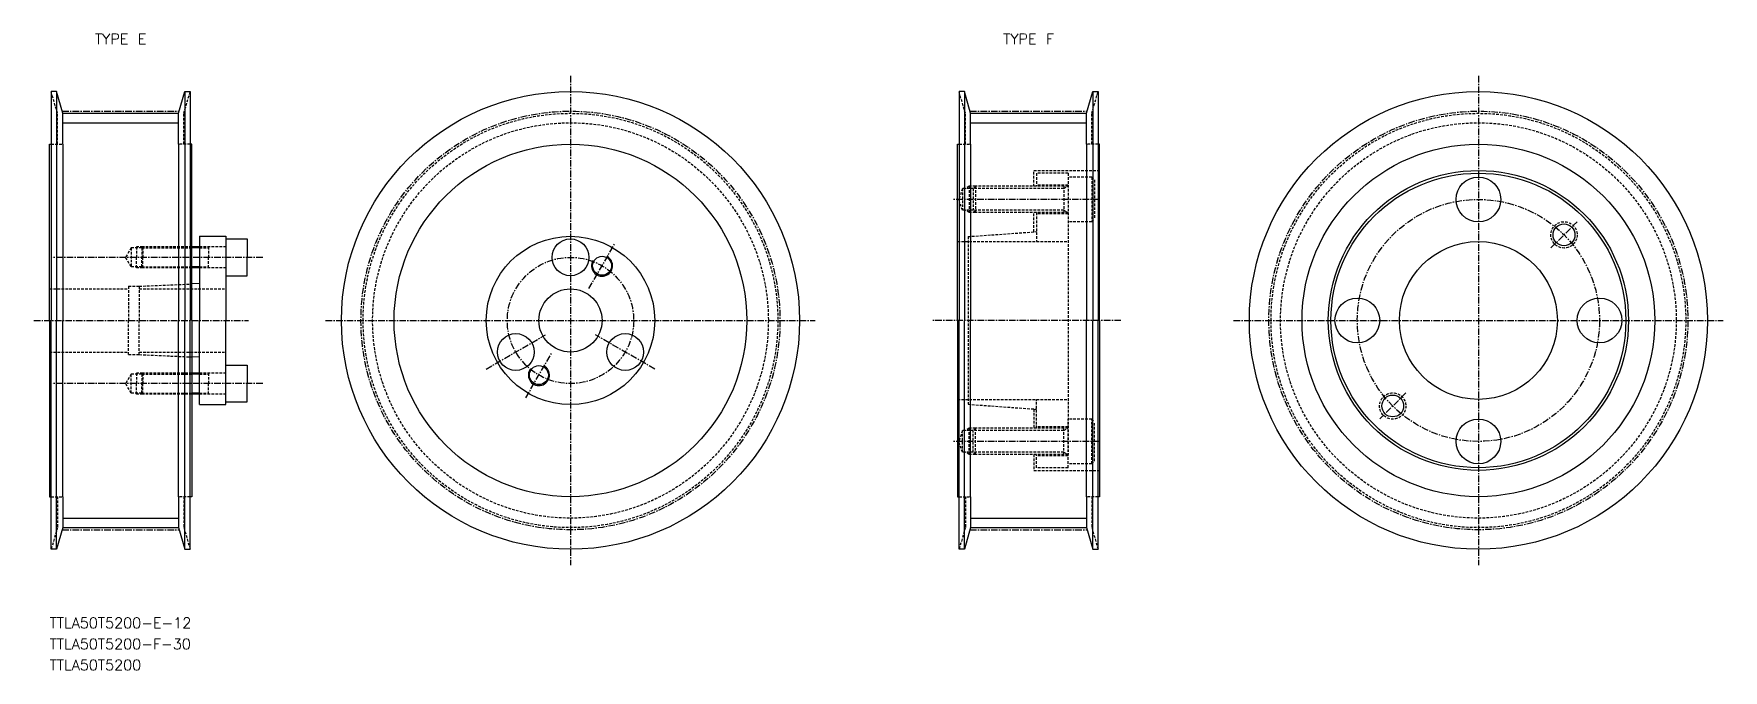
# Model space of a CAD drawing. Extents: x 10197 to 10518, y 21826 to 21947.
import ezdxf
from ezdxf.enums import TextEntityAlignment as Align

# ---------------------------------------------------------------- set-up
doc = ezdxf.new("R2010")
doc.units = 0
doc.linetypes.add('CENTER', pattern=[2, 1.25, -0.25, 0.25, -0.25])
doc.linetypes.add('DASHED', pattern=[0.75, 0.5, -0.25])
doc.layers.get('0').update_dxf_attribs({"linetype": 'CONTINUOUS'})
doc.layers.add('CENTER', color=1, linetype='CENTER')
doc.styles.add('MISUMI', font='txt.shx')

msp = doc.modelspace()

# ---------------------------------------------------------------- linework, layer by layer
at = {"color": 1, "linetype": 'CENTER'}
for p, q in [((10299.25, 21939.27), (10299.25, 21846.27)), ((10471.68, 21939.27), (10471.68, 21846.27)), ((10202.7, 21932.56), (10224.94, 21932.56)), ((10375.13, 21932.56), (10397.37, 21932.56)), ((10197.32, 21892.77), (10238.08, 21892.77)), ((10252.75, 21892.77), (10345.75, 21892.77)), ((10425.18, 21892.77), (10518.18, 21892.77)), ((10202.7, 21852.98), (10224.94, 21852.98)), ((10375.13, 21852.98), (10397.37, 21852.98))]:
    msp.add_line(p, q, dxfattribs=at)
at = {"color": 7, "linetype": 'CONTINUOUS'}
for p, q in [((10200.62, 21936.27), (10200.62, 21892.77)), ((10201.62, 21936.27), (10200.62, 21936.27)), ((10201.62, 21936.27), (10201.62, 21892.77)), ((10202.82, 21932.15), (10201.62, 21936.27)), ((10224.82, 21932.15), (10226.02, 21936.27)), ((10226.02, 21936.27), (10226.02, 21892.77)), ((10226.02, 21936.27), (10227.02, 21936.27)), ((10227.02, 21936.27), (10227.02, 21892.77)), ((10373.05, 21936.27), (10373.05, 21892.77)), ((10374.05, 21936.27), (10373.05, 21936.27)), ((10374.05, 21936.27), (10374.05, 21892.77)), ((10375.25, 21932.15), (10374.05, 21936.27)), ((10397.25, 21932.15), (10398.45, 21936.27)), ((10398.45, 21936.27), (10398.45, 21892.77)), ((10398.45, 21936.27), (10399.45, 21936.27)), ((10399.45, 21936.27), (10399.45, 21892.77)), ((10202.82, 21932.15), (10224.82, 21932.15)), ((10202.82, 21926.27), (10202.82, 21932.15)), ((10224.82, 21926.27), (10224.82, 21932.15)), ((10375.25, 21932.15), (10397.25, 21932.15)), ((10375.25, 21926.27), (10375.25, 21932.15)), ((10397.25, 21926.27), (10397.25, 21932.15)), ((10200.32, 21892.77), (10200.32, 21926.27)), ((10200.32, 21926.27), (10200.62, 21926.27)), ((10202.82, 21926.27), (10202.82, 21892.77)), ((10224.82, 21926.27), (10224.82, 21892.77)), ((10227.32, 21926.27), (10227.02, 21926.27)), ((10227.32, 21892.77), (10227.32, 21926.27)), ((10372.75, 21892.77), (10372.75, 21926.27)), ((10372.75, 21926.27), (10373.05, 21926.27)), ((10375.25, 21926.27), (10375.25, 21892.77)), ((10397.25, 21926.27), (10397.25, 21892.77)), ((10399.75, 21926.27), (10399.45, 21926.27)), ((10399.75, 21892.77), (10399.75, 21926.27)), ((10228.82, 21908.77), (10233.82, 21908.77)), ((10228.82, 21908.77), (10228.82, 21906.77)), ((10233.82, 21908.77), (10233.82, 21908.27)), ((10233.82, 21908.27), (10233.82, 21901.27)), ((10233.82, 21908.27), (10237.82, 21908.27)), ((10237.82, 21908.27), (10237.82, 21904.77)), ((10228.82, 21906.77), (10227.32, 21906.77)), ((10228.82, 21906.77), (10228.82, 21902.77)), ((10237.82, 21901.27), (10237.82, 21904.77)), ((10228.82, 21902.77), (10227.32, 21902.77)), ((10228.82, 21902.77), (10228.82, 21899.77)), ((10228.82, 21899.77), (10227.32, 21899.71)), ((10228.82, 21899.77), (10228.82, 21892.77)), ((10233.82, 21901.27), (10233.82, 21892.77)), ((10233.82, 21901.27), (10237.82, 21901.27)), ((10200.32, 21892.77), (10200.32, 21859.27)), ((10200.62, 21849.27), (10200.62, 21892.77)), ((10201.62, 21849.27), (10201.62, 21892.77)), ((10202.82, 21859.27), (10202.82, 21892.77)), ((10224.82, 21859.27), (10224.82, 21892.77)), ((10226.02, 21849.27), (10226.02, 21892.77)), ((10227.02, 21849.27), (10227.02, 21892.77)), ((10227.32, 21892.77), (10227.32, 21859.27)), ((10228.82, 21885.77), (10228.82, 21892.77)), ((10233.82, 21884.27), (10233.82, 21892.77)), ((10372.75, 21892.77), (10372.75, 21859.27)), ((10373.05, 21849.27), (10373.05, 21892.77)), ((10374.05, 21849.27), (10374.05, 21892.77)), ((10375.25, 21859.27), (10375.25, 21892.77)), ((10397.25, 21859.27), (10397.25, 21892.77)), ((10398.45, 21849.27), (10398.45, 21892.77)), ((10399.45, 21849.27), (10399.45, 21892.77)), ((10399.75, 21892.77), (10399.75, 21859.27)), ((10228.82, 21885.77), (10227.32, 21885.84)), ((10228.82, 21882.77), (10228.82, 21885.77)), ((10228.82, 21882.77), (10227.32, 21882.77)), ((10228.82, 21878.77), (10228.82, 21882.77)), ((10233.82, 21877.27), (10233.82, 21884.27)), ((10233.82, 21884.27), (10237.82, 21884.27)), ((10237.82, 21884.27), (10237.82, 21880.77)), ((10237.82, 21877.27), (10237.82, 21880.77)), ((10228.82, 21878.77), (10227.32, 21878.77)), ((10228.82, 21876.77), (10228.82, 21878.77)), ((10228.82, 21876.77), (10233.82, 21876.77)), ((10233.82, 21877.27), (10237.82, 21877.27)), ((10233.82, 21876.77), (10233.82, 21877.27)), ((10200.32, 21859.27), (10200.62, 21859.27)), ((10202.82, 21859.27), (10202.82, 21853.4)), ((10224.82, 21859.27), (10224.82, 21853.4)), ((10227.32, 21859.27), (10227.02, 21859.27)), ((10372.75, 21859.27), (10373.05, 21859.27)), ((10375.25, 21859.27), (10375.25, 21853.4)), ((10397.25, 21859.27), (10397.25, 21853.4)), ((10399.75, 21859.27), (10399.45, 21859.27)), ((10202.82, 21853.4), (10201.62, 21849.27)), ((10202.82, 21853.4), (10224.82, 21853.4)), ((10224.82, 21853.4), (10226.02, 21849.27)), ((10375.25, 21853.4), (10374.05, 21849.27)), ((10375.25, 21853.4), (10397.25, 21853.4)), ((10397.25, 21853.4), (10398.45, 21849.27)), ((10201.62, 21849.27), (10200.62, 21849.27)), ((10226.02, 21849.27), (10227.02, 21849.27)), ((10374.05, 21849.27), (10373.05, 21849.27)), ((10398.45, 21849.27), (10399.45, 21849.27))]:
    msp.add_line(p, q, dxfattribs=at)
at = {"color": 3, "linetype": 'DASHED'}
for p, q in [((10201.82, 21932.15), (10200.62, 21936.27)), ((10225.82, 21932.15), (10227.02, 21936.27)), ((10374.25, 21932.15), (10373.05, 21936.27)), ((10398.25, 21932.15), (10399.45, 21936.27)), ((10201.82, 21926.27), (10201.82, 21932.15)), ((10225.82, 21926.27), (10225.82, 21932.15)), ((10374.25, 21926.27), (10374.25, 21932.15)), ((10398.25, 21926.27), (10398.25, 21932.15)), ((10200.62, 21926.27), (10202.82, 21926.27)), ((10227.02, 21926.27), (10224.82, 21926.27)), ((10373.05, 21926.27), (10375.25, 21926.27)), ((10399.45, 21926.27), (10397.25, 21926.27)), ((10387.25, 21921.27), (10399.75, 21921.27)), ((10387.25, 21918.27), (10387.25, 21921.27)), ((10373.68, 21917.84), (10373.02, 21915.77)), ((10375.75, 21917.84), (10373.68, 21917.84)), ((10373.68, 21917.84), (10373.68, 21913.71)), ((10374.99, 21918.27), (10374.24, 21917.84)), ((10376.18, 21918.27), (10374.99, 21918.27)), ((10374.99, 21918.27), (10374.99, 21913.27)), ((10376.18, 21918.27), (10375.75, 21917.84)), ((10392.95, 21917.84), (10375.75, 21917.84)), ((10375.75, 21917.84), (10375.75, 21913.71)), ((10393.75, 21918.27), (10376.18, 21918.27)), ((10376.18, 21918.27), (10376.18, 21913.27)), ((10393.75, 21920.77), (10387.75, 21920.77)), ((10387.75, 21920.77), (10387.75, 21918.27)), ((10393.75, 21918.52), (10387.75, 21918.52)), ((10392.95, 21918.27), (10392.95, 21913.27)), ((10392.95, 21917.84), (10393.7, 21918.27)), ((10393.75, 21920.77), (10393.75, 21867.27)), ((10398.25, 21920.02), (10393.75, 21920.02)), ((10393.75, 21920.02), (10393.75, 21911.52)), ((10398.25, 21920.02), (10398.25, 21911.52)), ((10398.25, 21920.02), (10398.75, 21919.52)), ((10398.75, 21919.52), (10398.75, 21912.02)), ((10373.68, 21913.71), (10373.02, 21915.77)), ((10375.75, 21913.71), (10373.68, 21913.71)), ((10374.99, 21913.27), (10374.24, 21913.71)), ((10376.18, 21913.27), (10374.99, 21913.27)), ((10392.95, 21913.71), (10375.75, 21913.71)), ((10376.18, 21913.27), (10375.75, 21913.71)), ((10393.75, 21913.27), (10376.18, 21913.27)), ((10387.25, 21909.61), (10387.25, 21913.27)), ((10387.75, 21913.27), (10387.75, 21907.77)), ((10393.75, 21913.02), (10387.75, 21913.02)), ((10392.95, 21913.71), (10393.7, 21913.27)), ((10398.25, 21911.52), (10393.75, 21911.52)), ((10398.25, 21911.52), (10398.75, 21912.02)), ((10374.75, 21908.71), (10387.75, 21909.65)), ((10374.75, 21908.71), (10374.75, 21876.84)), ((10215.82, 21906.57), (10214.78, 21904.77)), ((10215.82, 21902.97), (10214.78, 21904.77)), ((10217.82, 21906.57), (10215.82, 21906.57)), ((10215.82, 21906.57), (10215.82, 21902.97)), ((10218.02, 21906.77), (10216.82, 21906.77)), ((10216.82, 21906.77), (10216.82, 21904.77)), ((10216.82, 21902.77), (10216.82, 21904.77)), ((10218.02, 21906.77), (10217.82, 21906.57)), ((10217.82, 21906.57), (10217.82, 21904.77)), ((10217.82, 21906.57), (10227.32, 21906.57)), ((10217.82, 21902.97), (10217.82, 21904.77)), ((10218.02, 21906.77), (10218.02, 21904.77)), ((10227.32, 21906.77), (10218.02, 21906.77)), ((10218.02, 21902.77), (10218.02, 21904.77)), ((10233.82, 21906.77), (10228.82, 21906.77)), ((10228.82, 21906.57), (10230.49, 21906.57)), ((10230.49, 21906.77), (10230.49, 21904.77)), ((10230.49, 21902.77), (10230.49, 21904.77)), ((10372.75, 21907.77), (10393.75, 21907.77)), ((10217.82, 21902.97), (10215.82, 21902.97)), ((10218.02, 21902.77), (10216.82, 21902.77)), ((10217.82, 21902.97), (10227.32, 21902.97)), ((10218.02, 21902.77), (10217.82, 21902.97)), ((10227.32, 21902.77), (10218.02, 21902.77)), ((10228.82, 21902.97), (10230.49, 21902.97)), ((10233.82, 21902.77), (10228.82, 21902.77)), ((10200.32, 21898.77), (10215.32, 21898.77)), ((10215.32, 21899.27), (10217.32, 21899.27)), ((10215.32, 21899.27), (10215.32, 21892.77)), ((10217.32, 21899.27), (10227.32, 21899.71)), ((10217.32, 21899.27), (10217.32, 21892.77)), ((10217.32, 21898.77), (10233.82, 21898.77)), ((10215.32, 21886.27), (10215.32, 21892.77)), ((10217.32, 21886.27), (10217.32, 21892.77)), ((10200.32, 21886.77), (10215.32, 21886.77)), ((10215.32, 21886.27), (10217.32, 21886.27)), ((10217.32, 21886.77), (10233.82, 21886.77)), ((10217.32, 21886.27), (10227.32, 21885.84)), ((10215.82, 21882.57), (10214.78, 21880.77)), ((10217.82, 21882.57), (10215.82, 21882.57)), ((10215.82, 21878.97), (10215.82, 21882.57)), ((10218.02, 21882.77), (10216.82, 21882.77)), ((10216.82, 21882.77), (10216.82, 21880.77)), ((10218.02, 21882.77), (10217.82, 21882.57)), ((10217.82, 21882.57), (10217.82, 21880.77)), ((10217.82, 21882.57), (10227.32, 21882.57)), ((10218.02, 21882.77), (10218.02, 21880.77)), ((10227.32, 21882.77), (10218.02, 21882.77)), ((10233.82, 21882.77), (10228.82, 21882.77)), ((10228.82, 21882.57), (10230.49, 21882.57)), ((10230.49, 21882.77), (10230.49, 21880.77)), ((10215.82, 21878.97), (10214.78, 21880.77)), ((10216.82, 21878.77), (10216.82, 21880.77)), ((10217.82, 21878.97), (10217.82, 21880.77)), ((10218.02, 21878.77), (10218.02, 21880.77)), ((10230.49, 21878.77), (10230.49, 21880.77)), ((10217.82, 21878.97), (10215.82, 21878.97)), ((10218.02, 21878.77), (10216.82, 21878.77)), ((10217.82, 21878.97), (10227.32, 21878.97)), ((10218.02, 21878.77), (10217.82, 21878.97)), ((10227.32, 21878.77), (10218.02, 21878.77)), ((10228.82, 21878.97), (10230.49, 21878.97)), ((10233.82, 21878.77), (10228.82, 21878.77)), ((10372.75, 21877.77), (10393.75, 21877.77)), ((10374.75, 21876.84), (10387.75, 21875.9)), ((10387.25, 21875.93), (10387.25, 21872.27)), ((10387.75, 21872.27), (10387.75, 21877.77)), ((10398.25, 21874.02), (10393.75, 21874.02)), ((10393.75, 21864.77), (10393.75, 21874.02)), ((10398.25, 21865.52), (10398.25, 21874.02)), ((10398.25, 21874.02), (10398.75, 21873.52)), ((10398.75, 21866.02), (10398.75, 21873.52)), ((10373.68, 21871.84), (10373.02, 21869.77)), ((10373.68, 21867.71), (10373.02, 21869.77)), ((10373.68, 21867.71), (10373.68, 21871.84)), ((10375.75, 21871.84), (10373.68, 21871.84)), ((10374.99, 21872.27), (10374.24, 21871.84)), ((10376.18, 21872.27), (10374.99, 21872.27)), ((10374.99, 21867.27), (10374.99, 21872.27)), ((10376.18, 21872.27), (10375.75, 21871.84)), ((10392.95, 21871.84), (10375.75, 21871.84)), ((10375.75, 21867.71), (10375.75, 21871.84)), ((10393.75, 21872.27), (10376.18, 21872.27)), ((10376.18, 21867.27), (10376.18, 21872.27)), ((10393.75, 21872.52), (10387.75, 21872.52)), ((10392.95, 21867.27), (10392.95, 21872.27)), ((10392.95, 21871.84), (10393.7, 21872.27)), ((10375.75, 21867.71), (10373.68, 21867.71)), ((10374.99, 21867.27), (10374.24, 21867.71)), ((10376.18, 21867.27), (10374.99, 21867.27)), ((10392.95, 21867.71), (10375.75, 21867.71)), ((10376.18, 21867.27), (10375.75, 21867.71)), ((10393.75, 21867.27), (10376.18, 21867.27)), ((10387.25, 21867.27), (10387.25, 21864.27)), ((10387.75, 21864.77), (10387.75, 21867.27)), ((10393.75, 21867.02), (10387.75, 21867.02)), ((10392.95, 21867.71), (10393.7, 21867.27)), ((10387.25, 21864.27), (10399.75, 21864.27)), ((10393.75, 21864.77), (10387.75, 21864.77)), ((10398.25, 21865.52), (10393.75, 21865.52)), ((10398.25, 21865.52), (10398.75, 21866.02)), ((10200.62, 21859.27), (10202.82, 21859.27)), ((10201.82, 21859.27), (10201.82, 21853.4)), ((10227.02, 21859.27), (10224.82, 21859.27)), ((10225.82, 21859.27), (10225.82, 21853.4)), ((10373.05, 21859.27), (10375.25, 21859.27)), ((10374.25, 21859.27), (10374.25, 21853.4)), ((10399.45, 21859.27), (10397.25, 21859.27)), ((10398.25, 21859.27), (10398.25, 21853.4)), ((10201.82, 21853.4), (10200.62, 21849.27)), ((10225.82, 21853.4), (10227.02, 21849.27)), ((10374.25, 21853.4), (10373.05, 21849.27)), ((10398.25, 21853.4), (10399.45, 21849.27))]:
    msp.add_line(p, q, dxfattribs=at)
at = {"color": 3, "linetype": 'CONTINUOUS'}
for p, q in [((10202.82, 21930.35), (10224.82, 21930.35)), ((10375.25, 21930.35), (10397.25, 21930.35)), ((10202.82, 21855.2), (10224.82, 21855.2)), ((10375.25, 21855.2), (10397.25, 21855.2))]:
    msp.add_line(p, q, dxfattribs=at)
at = {"color": 3}
for p, q in [((10228.82, 21906.57), (10227.32, 21906.57)), ((10228.82, 21902.97), (10227.32, 21902.97)), ((10228.82, 21882.57), (10227.32, 21882.57)), ((10228.82, 21878.97), (10227.32, 21878.97))]:
    msp.add_line(p, q, dxfattribs=at)
at = {"color": 7, "linetype": 'CONTINUOUS'}
for centre, radius in [((10299.25, 21892.77), 43.5), ((10471.68, 21892.77), 43.5), ((10299.25, 21892.77), 33.5), ((10471.68, 21892.77), 33.5), ((10471.68, 21892.77), 28.5), ((10471.68, 21892.77), 28), ((10471.68, 21915.77), 4.25), ((10299.25, 21892.77), 16), ((10299.25, 21892.77), 16), ((10299.25, 21904.77), 3.5), ((10487.94, 21909.04), 2.07), ((10305.25, 21903.17), 1.8), ((10471.68, 21892.77), 15), ((10299.25, 21892.77), 6), ((10448.68, 21892.77), 4.25), ((10494.68, 21892.77), 4.25), ((10288.86, 21886.77), 3.5), ((10309.64, 21886.77), 3.5), ((10293.25, 21882.38), 1.8), ((10455.41, 21876.51), 2.07), ((10471.68, 21869.77), 4.25)]:
    msp.add_circle(centre, radius, dxfattribs=at)
at = {"color": 1, "linetype": 'CENTER'}
for centre in [(10299.25, 21892.77), (10471.68, 21892.77)]:
    msp.add_circle(centre, 39.79, dxfattribs=at)
at = {"color": 3, "linetype": 'DASHED'}
for centre, radius in [((10299.25, 21892.77), 39.38), ((10471.68, 21892.77), 39.38), ((10299.25, 21892.77), 37.58), ((10471.68, 21892.77), 37.58), ((10487.94, 21909.04), 2.5), ((10455.41, 21876.51), 2.5)]:
    msp.add_circle(centre, radius, dxfattribs=at)
at = {"color": 3, "linetype": 'CONTINUOUS'}
for centre in [(10305.25, 21903.17), (10293.25, 21882.38)]:
    msp.add_arc(centre, 2, 150, 62, dxfattribs=at)
at = {"layer": 'CENTER', "color": 1, "linetype": 'CENTER'}
for p, q in [((10399.75, 21915.77), (10371.87, 21915.77)), ((10485.46, 21906.56), (10490.41, 21911.51)), ((10240.82, 21904.77), (10200.78, 21904.77)), ((10302.75, 21898.84), (10307.75, 21907.5)), ((10403.79, 21892.77), (10367.98, 21892.77)), ((10283.23, 21883.52), (10294.48, 21890.02)), ((10315.27, 21883.52), (10304.01, 21890.02)), ((10290.75, 21878.05), (10295.75, 21886.71)), ((10240.82, 21880.77), (10200.78, 21880.77)), ((10457.89, 21878.99), (10452.94, 21874.04)), ((10399.75, 21869.77), (10371.87, 21869.77))]:
    msp.add_line(p, q, dxfattribs=at)
for centre, radius in [((10471.68, 21892.77), 23), ((10299.25, 21892.77), 12)]:
    msp.add_circle(centre, radius, dxfattribs=at)

# ---------------------------------------------------------------- texts
at = {"color": 7, "linetype": 'CONTINUOUS', "style": 'MISUMI'}
for s, p in [('TYPE E', (10213.82, 21946.27)), ('TYPE F', (10386.25, 21946.27))]:
    msp.add_text(s, height=2, dxfattribs=at).set_placement(p, align=Align.MIDDLE_CENTER)
for s, p in [('TTLA50T5200-E-12', (10200.32, 21834.27)), ('TTLA50T5200-F-30', (10200.32, 21830.27)), ('TTLA50T5200', (10200.32, 21826.27))]:
    msp.add_text(s, height=2, dxfattribs=at).set_placement(p)

doc.saveas('drawing.dxf')
